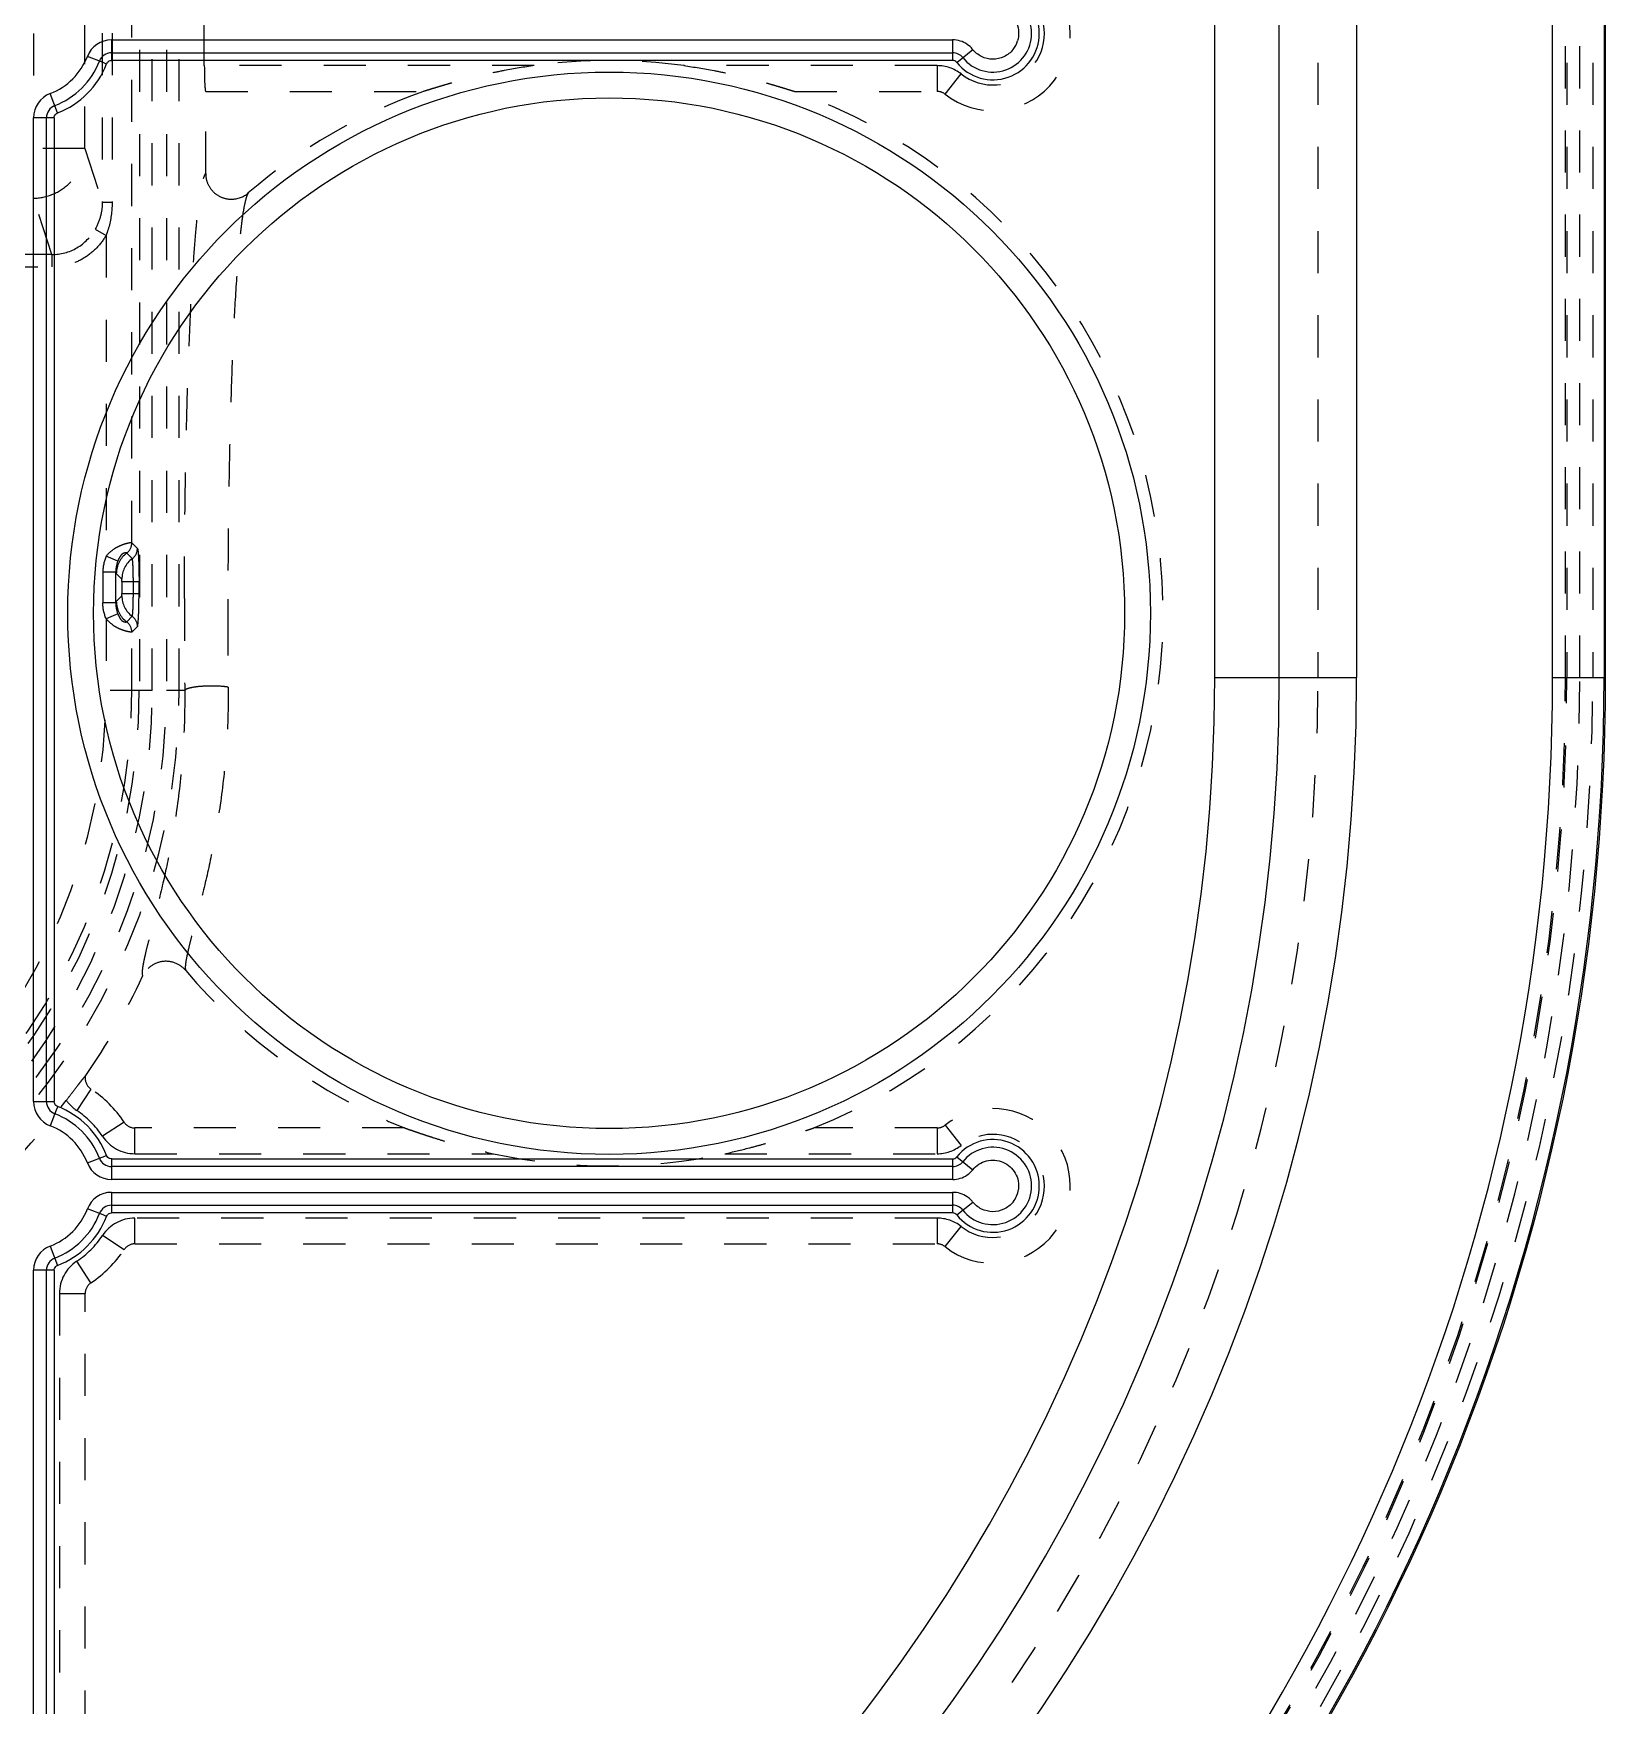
# Model space of a CAD drawing. Header units: millimetres. Extents: x -840 to 1682, y -9216 to -2117.
# Drawn here: x -274.7 to -213.7, y -2575.7 to -2510.8 of the extents above; entities that cross this region are included whole.
import ezdxf

# ---------------------------------------------------------------- set-up
doc = ezdxf.new("R2010")
doc.units = ezdxf.units.MM
doc.header["$LTSCALE"] = 16.335
doc.linetypes.add('HIDDEN', pattern=[0.2, 0.1, -0.1])
doc.layers.get('0').update_dxf_attribs({"linetype": 'CONTINUOUS'})
doc.layers.add('DEFAULT_2', color=8, linetype='HIDDEN')

msp = doc.modelspace()

# ---------------------------------------------------------------- linework, layer by layer
at = {"color": 7, "linetype": 'Continuous'}
for p, q in [((-228.881, -2535.831), (-228.881, -2485.831)), ((-226.381, -2535.831), (-226.381, -2485.831)), ((-223.381, -2485.831), (-223.381, -2535.831)), ((-215.779, -2535.831), (-215.779, -2485.831)), ((-213.781, -2485.831), (-213.781, -2535.831)), ((-213.725, -2535.831), (-213.725, -2485.831)), ((-271.688, -2511.081), (-239.055, -2511.081)), ((-271.688, -2511.081), (-271.688, -2511.881)), ((-239.053, -2511.881), (-239.053, -2511.081)), ((-272.012, -2511.958), (-272.622, -2511.724)), ((-271.688, -2511.581), (-239.053, -2511.581)), ((-238.897, -2511.956), (-238.273, -2511.456)), ((-271.878, -2512.02), (-272.012, -2511.958)), ((-239.053, -2511.881), (-271.688, -2511.881)), ((-273.778, -2513.914), (-274.064, -2513.166)), ((-273.907, -2514.1), (-274.707, -2514.1)), ((-274.707, -2552.285), (-274.707, -2514.1)), ((-274.207, -2552.285), (-274.207, -2514.1)), ((-273.907, -2514.112), (-273.907, -2552.285)), ((-228.881, -2535.831), (-223.381, -2535.831)), ((-215.779, -2535.831), (-213.725, -2535.831)), ((-274.707, -2552.285), (-273.907, -2552.285)), ((-273.831, -2552.609), (-274.064, -2553.219)), ((-273.769, -2552.476), (-273.831, -2552.609)), ((-272.622, -2554.662), (-271.875, -2554.376)), ((-271.688, -2554.505), (-271.688, -2555.305)), ((-271.676, -2554.505), (-239.053, -2554.505)), ((-239.053, -2555.305), (-239.053, -2554.505)), ((-238.897, -2554.43), (-238.273, -2554.93)), ((-239.053, -2554.805), (-271.688, -2554.805)), ((-239.053, -2555.305), (-271.688, -2555.305)), ((-271.688, -2555.805), (-239.055, -2555.805)), ((-271.688, -2555.805), (-271.688, -2556.605)), ((-239.053, -2556.605), (-239.053, -2555.805)), ((-272.012, -2556.681), (-272.622, -2556.447)), ((-271.688, -2556.305), (-239.053, -2556.305)), ((-239.053, -2556.605), (-271.688, -2556.605)), ((-238.897, -2556.68), (-238.273, -2556.18)), ((-271.878, -2556.743), (-272.012, -2556.681)), ((-274.064, -2557.89), (-273.778, -2558.637)), ((-273.907, -2558.824), (-274.707, -2558.824)), ((-274.707, -2593.714), (-274.707, -2558.824)), ((-274.207, -2593.714), (-274.207, -2558.824)), ((-273.907, -2558.836), (-273.907, -2593.714))]:
    msp.add_line(p, q, dxfattribs=at)
for radius in [21, 20]:
    msp.add_circle((-252.381, -2533.331), radius, dxfattribs=at)
for centre, radius, start, end in [((-237.492, -2510.831), 1.8, 218.68219, 141.31781), ((-237.492, -2510.831), 1.5, 218.68219, 141.31781), ((-271.688, -2512.081), 1, 90, 159.07517), ((-239.056, -2512.098), 1.016, 73.10685, 89.9714), ((-239.051, -2512.076), 0.994, 55.775, 73.01794), ((-237.492, -2510.831), 1, 321.31781, 343.17908), ((-274.957, -2510.831), 2.5, 290.92483, 339.07517), ((-271.688, -2512.081), 0.5, 90, 159.07517), ((-239.053, -2512.081), 0.5, 38.68219, 90), ((-274.957, -2510.831), 3, 290.92483, 339.07517), ((-274.957, -2510.831), 3.3, 290.92483, 338.98658), ((-239.053, -2512.081), 0.2, 38.68219, 90), ((-273.707, -2514.1), 1, 110.92483, 180), ((-273.707, -2514.1), 0.5, 110.92483, 180), ((-294.881, -2535.831), 81.156, 270, 0), ((-294.881, -2535.831), 81.099, 270, 0), ((-294.881, -2535.831), 79.102, 270, 0), ((-294.881, -2535.831), 71.5, 270, 0), ((-294.881, -2535.831), 68.5, 270, 0), ((-294.881, -2535.831), 66, 270, 0), ((-273.707, -2552.285), 1, 180, 249.07517), ((-273.707, -2552.285), 0.5, 180, 249.07517), ((-274.957, -2555.555), 3.3, 20.92483, 68.98658), ((-274.957, -2555.555), 2.5, 20.92483, 69.07517), ((-274.957, -2555.555), 3, 20.92483, 69.07517), ((-237.492, -2555.555), 1.8, 218.68219, 141.31781), ((-271.688, -2554.305), 1, 200.92483, 270), ((-271.688, -2554.305), 0.5, 200.92483, 270), ((-239.053, -2554.305), 0.2, 270, 321.31781), ((-239.053, -2554.305), 0.5, 270, 321.31781), ((-237.492, -2555.555), 1.5, 218.68219, 141.31781), ((-239.048, -2554.314), 0.988, 304.42455, 321.31266), ((-271.688, -2556.805), 1, 90, 159.07517), ((-239.056, -2556.821), 1.016, 73.10685, 89.9714), ((-239.051, -2556.799), 0.994, 55.775, 73.01794), ((-239.042, -2556.784), 0.977, 42.51886, 55.70263), ((-237.492, -2555.555), 1, 321.31781, 352.37296), ((-274.957, -2555.555), 2.5, 290.92483, 339.07517), ((-274.957, -2555.555), 3, 290.92483, 339.07517), ((-271.688, -2556.805), 0.5, 90, 159.07517), ((-239.053, -2556.805), 0.5, 38.68219, 90), ((-239.053, -2556.805), 0.2, 38.68219, 90), ((-239.02, -2556.763), 0.946, 38.68971, 42.48025), ((-274.957, -2555.555), 3.3, 290.92483, 338.98658), ((-273.707, -2558.824), 1, 110.92483, 180), ((-273.707, -2558.824), 0.5, 110.92483, 180)]:
    msp.add_arc(centre, radius, start, end, dxfattribs=at)
for points, knots in [([(-238.276, -2510.208), (-238.204, -2510.119), (-238.028, -2509.964), (-237.6, -2509.79), (-236.989, -2509.871), (-236.575, -2510.327), (-236.474, -2510.778), (-236.502, -2511.011), (-236.535, -2511.121)], [0, 0, 0, 0, 0.125847, 0.251946, 0.500004, 0.748069, 0.874162, 1, 1, 1, 1]), ([(-236.712, -2511.456), (-236.805, -2511.573), (-237.047, -2511.766), (-237.498, -2511.865), (-237.948, -2511.76), (-238.188, -2511.565), (-238.281, -2511.448)], [0, 0, 0, 0, 0.250023, 0.499961, 0.749909, 1, 1, 1, 1]), ([(-238.276, -2554.932), (-238.143, -2554.766), (-237.756, -2554.513), (-237.073, -2554.568), (-236.56, -2555.022), (-236.473, -2555.476), (-236.501, -2555.687)], [0, 0, 0, 0, 0.250108, 0.500026, 0.749952, 1, 1, 1, 1]), ([(-236.712, -2556.18), (-236.805, -2556.296), (-237.047, -2556.489), (-237.498, -2556.589), (-237.948, -2556.483), (-238.188, -2556.288), (-238.281, -2556.172)], [0, 0, 0, 0, 0.250023, 0.499961, 0.749909, 1, 1, 1, 1])]:
    msp.add_open_spline(points, degree=3, knots=knots, dxfattribs=at)
for points in [[(-238.281, -2511.448), (-238.341, -2511.374), (-238.413, -2511.308), (-238.492, -2511.254)], [(-271.876, -2512.015), (-271.868, -2511.99), (-271.854, -2511.968), (-271.837, -2511.948)], [(-271.837, -2511.948), (-271.819, -2511.928), (-271.797, -2511.911), (-271.772, -2511.9)], [(-271.772, -2511.9), (-271.746, -2511.888), (-271.717, -2511.881), (-271.688, -2511.881)], [(-273.907, -2514.112), (-273.91, -2514.059), (-273.888, -2514), (-273.851, -2513.961)], [(-273.851, -2513.961), (-273.831, -2513.941), (-273.805, -2513.924), (-273.778, -2513.914)], [(-273.888, -2552.37), (-273.9, -2552.344), (-273.907, -2552.314), (-273.907, -2552.285)], [(-273.84, -2552.435), (-273.86, -2552.417), (-273.877, -2552.394), (-273.888, -2552.37)], [(-273.774, -2552.474), (-273.798, -2552.466), (-273.821, -2552.452), (-273.84, -2552.435)], [(-271.827, -2554.448), (-271.848, -2554.428), (-271.864, -2554.403), (-271.875, -2554.376)], [(-271.676, -2554.505), (-271.73, -2554.507), (-271.788, -2554.486), (-271.827, -2554.448)], [(-239.053, -2555.305), (-238.857, -2555.305), (-238.652, -2555.242), (-238.49, -2555.131)], [(-271.837, -2556.672), (-271.819, -2556.652), (-271.797, -2556.635), (-271.772, -2556.623)], [(-271.772, -2556.623), (-271.746, -2556.611), (-271.717, -2556.605), (-271.688, -2556.605)], [(-271.876, -2556.738), (-271.868, -2556.714), (-271.854, -2556.691), (-271.837, -2556.672)], [(-273.907, -2558.836), (-273.91, -2558.782), (-273.888, -2558.723), (-273.851, -2558.685)], [(-273.851, -2558.685), (-273.831, -2558.664), (-273.805, -2558.647), (-273.778, -2558.637)]]:
    msp.add_open_spline(points, degree=3, dxfattribs=at)
at = {"layer": 'DEFAULT_2', "color": 8, "linetype": 'HIDDEN'}
for p, q in [((-270.605, -2485.331), (-270.605, -2536.331)), ((-270.106, -2536.331), (-270.106, -2485.331)), ((-269.555, -2485.331), (-269.555, -2536.331)), ((-269.056, -2536.331), (-269.056, -2485.331)), ((-224.881, -2485.831), (-224.881, -2535.831)), ((-215.277, -2535.831), (-215.277, -2485.831)), ((-215.222, -2485.831), (-215.222, -2535.831)), ((-214.723, -2535.831), (-214.723, -2485.831)), ((-214.224, -2485.831), (-214.224, -2535.831)), ((-270.898, -2530.597), (-270.898, -2491.065)), ((-272.042, -2504.287), (-272.042, -2517.376)), ((-271.661, -2504.287), (-271.661, -2517.376)), ((-272.721, -2515.297), (-272.721, -2506.366)), ((-274.707, -2507.562), (-274.707, -2514.1)), ((-268.085, -2512.081), (-268.085, -2509.581)), ((-255.286, -2512.081), (-268.085, -2512.081)), ((-239.657, -2512.081), (-249.476, -2512.081)), ((-239.657, -2512.081), (-239.657, -2513.081)), ((-239.348, -2513.188), (-238.729, -2512.403)), ((-268.032, -2513.081), (-259.588, -2513.081)), ((-268.032, -2516.266), (-268.032, -2513.081)), ((-245.174, -2513.081), (-239.657, -2513.081)), ((-272.721, -2515.297), (-281.113, -2515.297)), ((-272.721, -2515.297), (-272.042, -2517.376)), ((-274.001, -2519.411), (-274.713, -2517.229)), ((-272.042, -2517.376), (-271.661, -2517.376)), ((-272.319, -2518.426), (-271.896, -2518.672)), ((-271.896, -2518.672), (-271.896, -2531.117)), ((-274.001, -2519.411), (-279.448, -2519.411)), ((-274.001, -2519.411), (-274.001, -2519.894)), ((-279.448, -2519.894), (-274.001, -2519.894)), ((-270.898, -2530.597), (-270.682, -2530.813)), ((-271.441, -2531.308), (-271.896, -2531.117)), ((-270.882, -2531.213), (-271.097, -2530.997)), ((-271.522, -2531.736), (-272.022, -2531.736)), ((-272.022, -2531.736), (-272.022, -2532.926)), ((-271.522, -2532.926), (-271.522, -2531.736)), ((-271.283, -2532.011), (-271.498, -2531.796)), ((-271.279, -2532.095), (-270.618, -2532.095)), ((-271.279, -2532.095), (-271.279, -2532.568)), ((-271.279, -2532.568), (-270.618, -2532.568)), ((-270.838, -2532.568), (-270.838, -2532.095)), ((-270.618, -2532.568), (-270.618, -2532.095)), ((-271.522, -2532.926), (-272.022, -2532.926)), ((-271.498, -2532.867), (-271.283, -2532.652)), ((-271.442, -2533.355), (-271.896, -2533.546)), ((-271.896, -2533.546), (-271.896, -2536.331)), ((-271.097, -2533.665), (-270.882, -2533.45)), ((-270.682, -2533.849), (-270.898, -2534.065)), ((-270.898, -2536.331), (-270.898, -2534.065)), ((-270.106, -2536.331), (-271.896, -2536.331)), ((-268.845, -2536.331), (-269.555, -2536.331)), ((-272.707, -2551.314), (-272.707, -2551.379)), ((-272.482, -2551.796), (-273.032, -2552.632)), ((-271.199, -2553.08), (-272.034, -2553.63)), ((-260.322, -2553.305), (-270.781, -2553.305)), ((-270.781, -2554.305), (-270.781, -2553.305)), ((-239.657, -2553.305), (-244.439, -2553.305)), ((-239.657, -2553.305), (-239.657, -2554.305)), ((-239.348, -2553.197), (-238.729, -2553.983)), ((-270.781, -2554.305), (-256.866, -2554.305)), ((-247.895, -2554.305), (-239.657, -2554.305)), ((-239.657, -2556.805), (-270.781, -2556.805)), ((-270.781, -2557.805), (-270.781, -2556.805)), ((-239.657, -2556.805), (-239.657, -2557.805)), ((-239.348, -2557.912), (-238.729, -2557.126)), ((-271.199, -2558.03), (-272.034, -2557.48)), ((-270.781, -2557.805), (-239.657, -2557.805)), ((-272.482, -2559.313), (-273.032, -2558.478)), ((-273.707, -2559.73), (-272.707, -2559.73)), ((-273.707, -2559.73), (-273.707, -2593.11)), ((-272.707, -2593.11), (-272.707, -2559.73))]:
    msp.add_line(p, q, dxfattribs=at)
for centre, radius, start, end in [((-237.492, -2510.831), 3, 231.78679, 128.21321), ((-237.492, -2510.831), 2, 231.78679, 128.21321), ((-252.381, -2533.331), 21.448, 82.21628, 97.78372), ((-239.657, -2513.581), 1.5, 51.78679, 90), ((-252.381, -2533.331), 21.494, 109.59012, 130.64302), ((-252.381, -2533.331), 21.494, 291.68315, 70.40988), ((-239.657, -2513.581), 0.5, 51.78679, 90), ((-267.034, -2516.262), 1.002, 270.20299, 310.71286), ((-271.399, -2530.597), 0.501, 306.98264, 359.93726), ((-270.497, -2531.799), 1.002, 126.84223, 179.81792), ((-270.282, -2532.014), 1.002, 126.83752, 179.8235), ((-271.182, -2530.812), 0.501, 306.82931, 359.82414), ((-270.497, -2532.864), 1.002, 180.18187, 233.15761), ((-270.282, -2532.648), 1.002, 180.18222, 233.15792), ((53.386, -2533.34), 322.245, 179.89769, 180.53195), ((-271.397, -2534.065), 0.5, 359.95051, 53.12971), ((42.17, -2533.335), 309.342, 179.99935, 180.53031), ((-294.881, -2535.831), 80.657, 270, 0), ((-294.881, -2535.831), 80.158, 270, 360), ((-294.881, -2535.831), 79.659, 270, 0), ((-294.881, -2535.831), 79.603, 270, 0), ((-294.881, -2535.831), 70, 270, 0), ((-294.582, -2536.331), 22.685, 270.48722, 360), ((-294.381, -2536.331), 25.325, 270, 0), ((-294.381, -2536.331), 24.826, 270, 0), ((-294.582, -2536.331), 23.684, 270.48423, 0), ((-294.582, -2536.331), 23.976, 270.48423, 0), ((-294.582, -2536.331), 24.476, 270.48201, 360), ((-294.381, -2536.331), 26.349, 325.34385, 335.11942), ((-252.381, -2533.331), 21.494, 220.16266, 248.31685), ((-272.207, -2551.379), 0.5, 180, 236.63299), ((-274.957, -2555.555), 4.5, 33.36701, 56.63299), ((-294.381, -2536.331), 26.296, 307.85025, 322.7868), ((-272.207, -2551.379), 1.5, 214.79661, 236.63299), ((-274.957, -2555.555), 3.5, 33.36701, 56.63299), ((-237.492, -2555.555), 3, 231.78679, 128.21321), ((-270.781, -2552.805), 0.5, 213.36701, 270), ((-239.657, -2552.805), 0.5, 270, 308.21321), ((-270.781, -2552.805), 1.5, 213.36701, 270), ((-239.657, -2552.805), 1.5, 270, 308.21321), ((-237.492, -2555.555), 2, 231.78679, 128.21321), ((-252.381, -2533.331), 21.448, 257.92769, 282.07231), ((-270.781, -2558.305), 1.5, 90, 146.63299), ((-239.657, -2558.305), 1.5, 51.78679, 90), ((-274.957, -2555.555), 3.5, 303.36701, 326.63299), ((-270.781, -2558.305), 0.5, 90, 146.63299), ((-239.657, -2558.305), 0.5, 51.78679, 90), ((-272.207, -2559.73), 1.5, 123.36701, 180), ((-274.957, -2555.555), 4.5, 303.36701, 326.63299), ((-272.207, -2559.73), 0.5, 123.36701, 180)]:
    msp.add_arc(centre, radius, start, end, dxfattribs=at)
msp.add_ellipse((-268.032, -2512.081), major_axis=(0, 1), ratio=0.052408, start_param=-4.712389, end_param=-3.141593, dxfattribs=at)
for points, knots in [([(-255.286, -2512.081), (-255.676, -2512.135), (-256.259, -2512.23), (-257.03, -2512.388), (-257.603, -2512.52), (-258.075, -2512.64), (-258.448, -2512.742), (-258.721, -2512.821), (-258.986, -2512.899), (-259.198, -2512.964), (-259.357, -2513.013), (-259.458, -2513.044), (-259.529, -2513.067), (-259.57, -2513.077), (-259.583, -2513.081), (-259.588, -2513.081)], [0, 0, 0, 0, 0.267252, 0.40073, 0.533832, 0.666016, 0.731402, 0.795907, 0.858868, 0.918789, 0.946517, 0.971347, 0.990766, 0.997019, 1, 1, 1, 1]), ([(-249.476, -2512.081), (-249.086, -2512.135), (-248.502, -2512.23), (-247.731, -2512.388), (-247.159, -2512.52), (-246.686, -2512.64), (-246.314, -2512.742), (-246.04, -2512.821), (-245.775, -2512.899), (-245.563, -2512.964), (-245.405, -2513.013), (-245.303, -2513.044), (-245.232, -2513.067), (-245.192, -2513.077), (-245.178, -2513.081), (-245.174, -2513.081)], [0, 0, 0, 0, 0.267252, 0.40073, 0.533832, 0.666016, 0.731402, 0.795907, 0.858868, 0.918789, 0.946517, 0.971347, 0.990766, 0.997019, 1, 1, 1, 1]), ([(-274.713, -2517.229), (-274.457, -2517.223), (-273.942, -2517.114), (-273.289, -2516.685), (-272.841, -2516.051), (-272.727, -2515.546), (-272.721, -2515.297)], [0, 0, 0, 0, 0.252751, 0.504924, 0.754238, 1, 1, 1, 1]), ([(-268.859, -2532.764), (-268.857, -2531.732), (-268.844, -2529.708), (-268.796, -2526.766), (-268.721, -2524.042), (-268.623, -2521.627), (-268.52, -2519.845), (-268.425, -2518.634), (-268.354, -2517.904), (-268.281, -2517.301), (-268.206, -2516.832), (-268.138, -2516.526), (-268.079, -2516.353), (-268.049, -2516.29), (-268.032, -2516.266)], [0, 0, 0, 0, 0.187092, 0.366885, 0.533344, 0.68102, 0.80502, 0.856843, 0.901296, 0.938036, 0.966799, 0.98742, 0.994691, 1, 1, 1, 1]), ([(-268.032, -2516.266), (-268.032, -2516.396), (-267.98, -2516.659), (-267.758, -2516.992), (-267.424, -2517.214), (-267.161, -2517.265), (-267.031, -2517.264)], [0, 0, 0, 0, 0.250021, 0.500041, 0.750019, 1, 1, 1, 1]), ([(-266.381, -2517.022), (-266.418, -2517.076), (-266.475, -2517.244), (-266.548, -2517.559), (-266.619, -2518.007), (-266.689, -2518.581), (-266.756, -2519.279), (-266.848, -2520.436), (-266.947, -2522.14), (-267.041, -2524.449), (-267.112, -2527.054), (-267.158, -2529.867), (-267.17, -2531.802), (-267.172, -2532.789)], [0, 0, 0, 0, 0.012429, 0.032946, 0.061625, 0.098308, 0.142721, 0.194539, 0.318587, 0.466356, 0.632944, 0.812816, 1, 1, 1, 1]), ([(-272.042, -2517.376), (-272.041, -2517.559), (-272.087, -2517.926), (-272.229, -2518.267), (-272.319, -2518.426)], [0, 0, 0, 0, 0.499862, 1, 1, 1, 1]), ([(-271.661, -2517.376), (-271.661, -2517.488), (-271.681, -2517.928), (-271.778, -2518.366), (-271.896, -2518.672)], [0, 0, 0, 0, 0.254138, 1, 1, 1, 1]), ([(-274.001, -2519.411), (-273.665, -2519.413), (-272.977, -2519.231), (-272.486, -2518.72), (-272.319, -2518.426)], [0, 0, 0, 0, 0.499183, 1, 1, 1, 1]), ([(-271.896, -2518.672), (-272.005, -2518.854), (-272.263, -2519.195), (-272.77, -2519.591), (-273.364, -2519.837), (-273.789, -2519.893), (-274.001, -2519.894)], [0, 0, 0, 0, 0.249957, 0.499976, 0.750109, 1, 1, 1, 1]), ([(-270.898, -2530.597), (-270.901, -2530.596), (-270.912, -2530.596), (-270.933, -2530.597), (-270.965, -2530.601), (-271.027, -2530.611), (-271.127, -2530.634), (-271.267, -2530.678), (-271.427, -2530.746), (-271.655, -2530.875), (-271.808, -2531.012), (-271.896, -2531.117)], [0, 0, 0, 0, 0.009515, 0.028187, 0.056047, 0.092934, 0.192084, 0.321279, 0.474664, 0.643623, 1, 1, 1, 1]), ([(-271.097, -2530.997), (-271.099, -2530.994), (-271.111, -2530.99), (-271.147, -2530.989), (-271.205, -2530.998), (-271.281, -2531.036), (-271.344, -2531.111), (-271.399, -2531.205), (-271.429, -2531.273), (-271.442, -2531.307)], [0, 0, 0, 0, 0.022219, 0.06428, 0.219663, 0.357934, 0.561613, 0.781975, 1, 1, 1, 1]), ([(-270.838, -2532.095), (-270.838, -2531.986), (-270.84, -2531.827), (-270.845, -2531.624), (-270.85, -2531.493), (-270.857, -2531.385), (-270.863, -2531.301), (-270.872, -2531.248), (-270.876, -2531.219), (-270.882, -2531.213)], [0, 0, 0, 0, 0.370096, 0.538597, 0.687654, 0.81201, 0.907489, 0.970631, 1, 1, 1, 1]), ([(-270.682, -2530.813), (-270.678, -2530.816), (-270.674, -2530.829), (-270.664, -2530.867), (-270.655, -2530.943), (-270.644, -2531.064), (-270.635, -2531.222), (-270.628, -2531.411), (-270.62, -2531.705), (-270.618, -2531.936), (-270.618, -2532.095)], [0, 0, 0, 0, 0.010597, 0.029515, 0.092622, 0.1881, 0.312451, 0.461436, 0.629881, 1, 1, 1, 1]), ([(-271.522, -2531.736), (-271.521, -2531.744), (-271.515, -2531.764), (-271.508, -2531.786), (-271.498, -2531.796)], [0, 0, 0, 0, 0.355623, 1, 1, 1, 1]), ([(-271.279, -2532.095), (-271.279, -2532.085), (-271.279, -2532.066), (-271.28, -2532.04), (-271.282, -2532.023), (-271.281, -2532.013), (-271.283, -2532.011)], [0, 0, 0, 0, 0.360376, 0.673794, 0.900129, 1, 1, 1, 1]), ([(-271.283, -2532.652), (-271.281, -2532.65), (-271.282, -2532.639), (-271.28, -2532.622), (-271.279, -2532.597), (-271.279, -2532.578), (-271.279, -2532.568)], [0, 0, 0, 0, 0.099878, 0.326216, 0.639633, 1, 1, 1, 1]), ([(-270.882, -2533.45), (-270.876, -2533.444), (-270.872, -2533.414), (-270.863, -2533.362), (-270.857, -2533.277), (-270.85, -2533.169), (-270.845, -2533.039), (-270.84, -2532.836), (-270.838, -2532.677), (-270.838, -2532.568)], [0, 0, 0, 0, 0.029475, 0.092708, 0.188156, 0.312443, 0.461481, 0.629977, 1, 1, 1, 1]), ([(-270.682, -2533.849), (-270.673, -2533.84), (-270.667, -2533.798), (-270.654, -2533.721), (-270.645, -2533.599), (-270.635, -2533.441), (-270.628, -2533.252), (-270.62, -2532.957), (-270.618, -2532.726), (-270.618, -2532.568)], [0, 0, 0, 0, 0.029625, 0.092355, 0.187757, 0.312245, 0.461334, 0.629814, 1, 1, 1, 1]), ([(-271.498, -2532.867), (-271.501, -2532.869), (-271.513, -2532.887), (-271.518, -2532.909), (-271.522, -2532.926)], [0, 0, 0, 0, 0.156238, 1, 1, 1, 1]), ([(-270.898, -2534.065), (-270.908, -2534.069), (-270.945, -2534.063), (-271.017, -2534.055), (-271.127, -2534.027), (-271.268, -2533.985), (-271.428, -2533.918), (-271.655, -2533.788), (-271.803, -2533.647), (-271.896, -2533.546)], [0, 0, 0, 0, 0.028193, 0.092995, 0.192183, 0.321521, 0.474501, 0.643509, 1, 1, 1, 1]), ([(-271.442, -2533.355), (-271.429, -2533.39), (-271.399, -2533.458), (-271.345, -2533.552), (-271.281, -2533.626), (-271.205, -2533.664), (-271.147, -2533.673), (-271.111, -2533.672), (-271.099, -2533.668), (-271.097, -2533.665)], [0, 0, 0, 0, 0.217756, 0.438627, 0.643342, 0.780144, 0.935649, 0.977834, 1, 1, 1, 1]), ([(-268.845, -2536.331), (-268.837, -2537.146), (-268.886, -2538.699), (-269.123, -2540.874), (-269.449, -2542.744), (-269.796, -2544.284), (-270.071, -2545.361), (-270.253, -2546.064), (-270.356, -2546.476), (-270.433, -2546.813), (-270.481, -2547.078), (-270.5, -2547.271), (-270.493, -2547.379), (-270.478, -2547.417)], [0, 0, 0, 0, 0.217481, 0.413823, 0.58321, 0.723605, 0.834818, 0.879626, 0.917346, 0.948074, 0.971927, 0.989093, 1, 1, 1, 1]), ([(-267.795, -2536.156), (-267.92, -2536.156), (-268.154, -2536.163), (-268.47, -2536.196), (-268.688, -2536.238), (-268.805, -2536.286), (-268.84, -2536.316), (-268.845, -2536.331)], [0, 0, 0, 0, 0.347466, 0.6461, 0.882222, 0.956233, 1, 1, 1, 1]), ([(-267.159, -2536.198), (-267.152, -2536.998), (-267.2, -2538.525), (-267.434, -2540.671), (-267.758, -2542.526), (-268.106, -2544.061), (-268.385, -2545.138), (-268.571, -2545.842), (-268.676, -2546.255), (-268.755, -2546.593), (-268.806, -2546.858), (-268.827, -2547.05), (-268.822, -2547.157), (-268.807, -2547.194)], [0, 0, 0, 0, 0.215018, 0.410254, 0.579759, 0.721009, 0.833327, 0.878656, 0.916824, 0.947896, 0.971965, 0.989194, 1, 1, 1, 1]), ([(-267.159, -2536.198), (-267.205, -2536.191), (-267.416, -2536.164), (-267.629, -2536.156), (-267.795, -2536.156)], [0, 0, 0, 0, 0.217495, 1, 1, 1, 1]), ([(-268.807, -2547.194), (-268.914, -2547.068), (-269.196, -2546.865), (-269.709, -2546.805), (-270.189, -2546.997), (-270.408, -2547.267), (-270.478, -2547.417)], [0, 0, 0, 0, 0.250047, 0.500021, 0.749906, 1, 1, 1, 1]), ([(-273.439, -2552.235), (-273.36, -2552.131), (-273.211, -2551.936), (-273.031, -2551.702), (-272.902, -2551.537), (-272.823, -2551.436), (-272.759, -2551.362), (-272.725, -2551.317), (-272.708, -2551.306)], [0, 0, 0, 0, 0.329707, 0.623651, 0.750015, 0.85998, 0.949136, 1, 1, 1, 1]), ([(-260.322, -2553.305), (-260.313, -2553.305), (-260.286, -2553.317), (-260.232, -2553.332), (-260.159, -2553.359), (-260.038, -2553.4), (-259.873, -2553.458), (-259.663, -2553.529), (-259.445, -2553.602), (-259.144, -2553.7), (-258.76, -2553.819), (-258.294, -2553.954), (-257.664, -2554.123), (-257.186, -2554.236), (-256.866, -2554.305)], [0, 0, 0, 0, 0.007625, 0.024283, 0.046712, 0.072662, 0.13049, 0.192581, 0.256943, 0.322646, 0.456299, 0.591511, 0.727438, 1, 1, 1, 1]), ([(-247.895, -2554.305), (-247.575, -2554.236), (-247.098, -2554.123), (-246.468, -2553.954), (-246.001, -2553.819), (-245.618, -2553.7), (-245.317, -2553.602), (-245.098, -2553.529), (-244.889, -2553.458), (-244.723, -2553.4), (-244.603, -2553.359), (-244.529, -2553.332), (-244.476, -2553.317), (-244.448, -2553.305), (-244.439, -2553.305)], [0, 0, 0, 0, 0.272562, 0.408489, 0.543701, 0.677354, 0.743057, 0.807419, 0.86951, 0.927338, 0.953288, 0.975716, 0.992375, 1, 1, 1, 1])]:
    msp.add_open_spline(points, degree=3, knots=knots, dxfattribs=at)
for points in [[(-271.896, -2531.117), (-271.977, -2531.311), (-272.022, -2531.526), (-272.022, -2531.736)], [(-271.442, -2531.307), (-271.494, -2531.443), (-271.523, -2531.591), (-271.522, -2531.736)], [(-271.896, -2533.546), (-271.978, -2533.352), (-272.022, -2533.137), (-272.022, -2532.926)], [(-271.522, -2532.926), (-271.523, -2533.072), (-271.494, -2533.22), (-271.442, -2533.355)], [(-267.172, -2532.789), (-267.172, -2532.97), (-267.172, -2533.151), (-267.172, -2533.331)], [(-270.882, -2533.45), (-270.763, -2533.539), (-270.682, -2533.7), (-270.682, -2533.849)]]:
    msp.add_open_spline(points, degree=3, dxfattribs=at)

doc.saveas('drawing.dxf')
